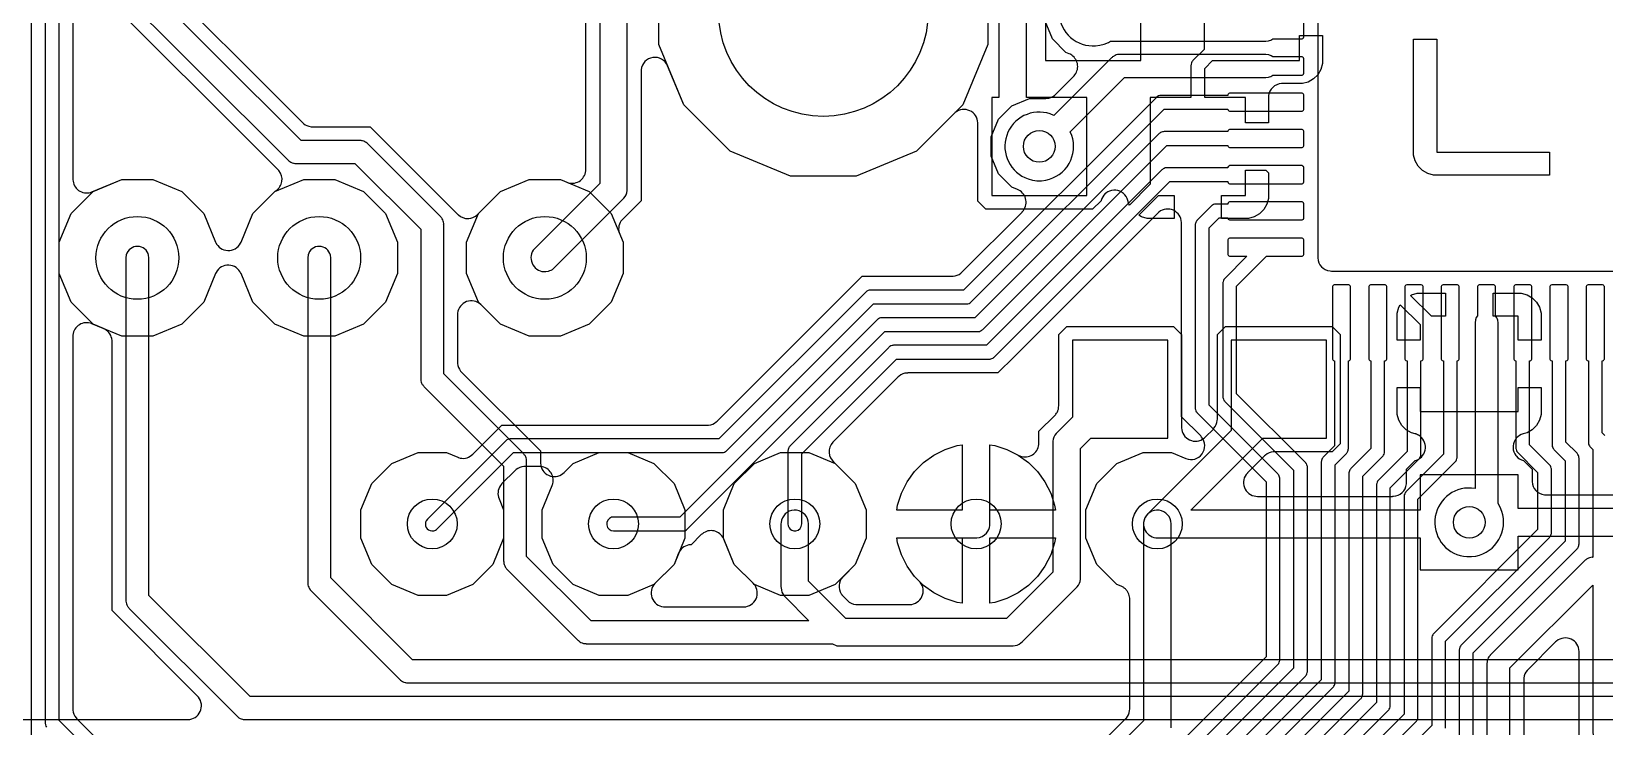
# Model space of a CAD drawing. Header units: millimetres. Extents: x 7.1 to 88.1, y 7.1 to 104.8.
# Drawn here: x 16.88 to 34.24, y 87.36 to 95.03 of the extents above; entities that cross this region are included whole.
import ezdxf

# ---------------------------------------------------------------- set-up
doc = ezdxf.new("R2010")
doc.units = ezdxf.units.MM

msp = doc.modelspace()

# ---------------------------------------------------------------- linework, layer by layer
at = {"layer": '16_copper'}
for points in [[(38.04, 100.817), (30.269, 100.817), (30.264, 100.817), (30.258, 100.817, 0.153128), (30.173, 100.783), (30.162, 100.773), (28.485, 99.096), (28.482, 99.092), (28.477, 99.088, 0.153125), (28.441, 99.004), (28.441, 98.988), (28.441, 95.79), (28.068, 95.79), (28.068, 94.71), (29.118, 94.71), (29.118, 95.79), (28.745, 95.79), (28.745, 98.925), (30.333, 100.512), (32.202, 100.512), (32.202, 99.767), (33.282, 99.767), (33.282, 100.512), (35.774, 100.512)], [(18.124, 95.771), (19.871, 94.024), (19.876, 94.02), (19.879, 94.016, 0.153125), (19.963, 93.98), (19.979, 93.979), (20.616, 93.979), (21.371, 93.224), (21.371, 93.224), (21.584, 93.011), (21.587, 93.008), (21.59, 93.006, 0.192421), (21.696, 92.966), (21.7, 92.967), (21.703, 92.967, 0.153128), (21.788, 93), (21.8, 93.011), (22.053, 93.264), (22.371, 93.396), (22.714, 93.396), (22.784, 93.367, 0.501967), (22.994, 93.492), (22.995, 93.508), (22.995, 96.626)], [(23.148, 96.5), (23.148, 93.353), (22.435, 92.64), (22.415, 92.616, 0.622974), (22.554, 92.38), (22.584, 92.386, 0.101648), (22.639, 92.414), (22.65, 92.424), (23.408, 93.182), (23.411, 93.186), (23.416, 93.19, 0.153125), (23.452, 93.274), (23.452, 93.29), (23.452, 96.437)], [(17.71, 95.61), (19.71, 93.61), (19.714, 93.607), (19.718, 93.603, 0.11143), (19.768, 93.577), (19.775, 93.576), (19.785, 93.574), (19.794, 93.574), (19.8, 93.573), (20.447, 93.573), (21.173, 92.847), (21.173, 91.2), (21.174, 91.195), (21.173, 91.189, 0.111436), (21.19, 91.136), (21.195, 91.13), (21.2, 91.122), (21.206, 91.115), (21.21, 91.11), (22.088, 90.232), (22.088, 89.185), (22.089, 89.179), (22.089, 89.174, 0.111436), (22.106, 89.121), (22.11, 89.115), (22.115, 89.106), (22.121, 89.1), (22.125, 89.095), (22.91, 88.31), (22.914, 88.307), (22.918, 88.303, 0.11143), (22.968, 88.277), (22.975, 88.276), (22.985, 88.274), (22.994, 88.274), (23, 88.273), (25.716, 88.273), (25.716, 88.273, 0.120617), (25.784, 88.248), (25.8, 88.248), (27.7, 88.248), (27.706, 88.248), (27.711, 88.248, 0.153128), (27.796, 88.282), (27.808, 88.292), (28.408, 88.892), (28.411, 88.897), (28.416, 88.901, 0.153125), (28.452, 88.984), (28.452, 89), (28.452, 90.429), (28.566, 90.543), (29.416, 90.543), (29.416, 91.623), (28.366, 91.623), (28.366, 90.773), (28.192, 90.6), (28.189, 90.596), (28.184, 90.592, 0.153125), (28.148, 90.508), (28.148, 90.492), (28.148, 89.063), (27.637, 88.552), (25.863, 88.552), (25.453, 88.962), (25.453, 89.595), (25.45, 89.625, 0.857942), (25.149, 89.61), (25.148, 89.595), (25.148, 88.899), (25.149, 88.894), (25.149, 88.888, 0.153128), (25.183, 88.803), (25.193, 88.791), (25.457, 88.527), (23.053, 88.527), (22.342, 89.237), (22.342, 90.285), (22.342, 90.29), (22.342, 90.296, 0.111436), (22.325, 90.349), (22.32, 90.355), (22.315, 90.363), (22.309, 90.369), (22.305, 90.375), (21.427, 91.253), (21.427, 92.9), (21.426, 92.905), (21.427, 92.911, 0.111436), (21.41, 92.964), (21.405, 92.97), (21.4, 92.978), (21.394, 92.985), (21.39, 92.99), (20.59, 93.79), (20.586, 93.793), (20.582, 93.797, 0.11143), (20.532, 93.823), (20.525, 93.824), (20.515, 93.826), (20.506, 93.826), (20.5, 93.827), (19.853, 93.827), (17.927, 95.753)], [(29.818, 95.79), (29.818, 94.833), (29.694, 94.709), (29.689, 94.702), (29.683, 94.695, 0.087651), (29.673, 94.671), (29.673, 94.663), (29.671, 94.655), (29.671, 94.302), (29.223, 94.302), (29.223, 93.344), (28.992, 93.114), (28.986, 93.124), (28.975, 93.166, 0.13492), (28.926, 93.243), (28.917, 93.249), (28.908, 93.256, 0.313608), (28.734, 93.247), (28.731, 93.244), (28.727, 93.241, 0.135176), (28.68, 93.164), (28.68, 93.163), (28.586, 93.069), (27.41, 93.069), (27.32, 93.159), (27.32, 94.018), (27.32, 94.02), (27.32, 94.022, 0.622974), (27.072, 94.136), (27.06, 94.126), (26.645, 93.71), (25.977, 93.434), (25.255, 93.434), (24.587, 93.71), (24.076, 94.221), (23.898, 94.652), (23.898, 94.653), (23.897, 94.653, 0.773607), (23.606, 94.609), (23.605, 94.593), (23.605, 93.163), (23.402, 92.96), (23.399, 92.957), (23.395, 92.953, 0.258801), (23.363, 92.809), (23.369, 92.794), (23.406, 92.704), (23.406, 92.36), (23.275, 92.043), (23.032, 91.8), (22.714, 91.669), (22.371, 91.669), (22.053, 91.8), (21.84, 92.014), (21.838, 92.015), (21.837, 92.016, 0.622974), (21.58, 91.922), (21.579, 91.906), (21.579, 91.379), (21.58, 91.373), (21.58, 91.367, 0.153128), (21.614, 91.283), (21.624, 91.271), (22.495, 90.401), (22.495, 90.27), (22.495, 90.268), (22.495, 90.266, 0.622978), (22.743, 90.152), (22.755, 90.162), (22.855, 90.262), (23.144, 90.382), (23.457, 90.382), (23.747, 90.262), (23.968, 90.041), (24.088, 89.751), (24.088, 89.438), (23.968, 89.148), (23.759, 88.94), (23.758, 88.938), (23.757, 88.937, 0.622974), (23.852, 88.68), (23.867, 88.679), (24.734, 88.679), (24.736, 88.68), (24.738, 88.679, 0.622974), (24.853, 88.928), (24.842, 88.94), (24.633, 89.148), (24.513, 89.438), (24.513, 89.751), (24.633, 90.041), (24.855, 90.262), (25.144, 90.382), (25.457, 90.382), (25.747, 90.262), (25.968, 90.041), (26.088, 89.751), (26.088, 89.438), (25.968, 89.148), (25.833, 89.013), (25.831, 89.01), (25.828, 89.008, 0.33472), (25.812, 88.825), (25.818, 88.815), (25.821, 88.813), (25.823, 88.809), (25.833, 88.798), (25.882, 88.749, 0.172358), (25.974, 88.706), (25.989, 88.705), (26.565, 88.705), (26.567, 88.705), (26.569, 88.705, 0.622977), (26.684, 88.953), (26.673, 88.965), (26.623, 89.015), (26.54, 89.129), (26.477, 89.253), (26.434, 89.386), (26.425, 89.442), (27.301, 89.442), (27.305, 89.443), (27.308, 89.442, 0.205386), (27.416, 89.495), (27.416, 89.495), (27.416, 89.495, 0.153125), (27.452, 89.579), (27.453, 89.595), (27.453, 90.47), (27.509, 90.462), (27.642, 90.418), (27.774, 90.351), (27.782, 90.348), (27.79, 90.344, 0.490278), (27.994, 90.472), (27.995, 90.483), (27.995, 90.485), (27.995, 90.485), (27.995, 90.487), (27.995, 90.618), (28.169, 90.792), (28.172, 90.796), (28.176, 90.8, 0.031918), (28.188, 90.816), (28.19, 90.819), (28.19, 90.82), (28.191, 90.821), (28.194, 90.825, 0.031917), (28.202, 90.843), (28.203, 90.846), (28.204, 90.847), (28.204, 90.849), (28.206, 90.854, 0.03192), (28.211, 90.873), (28.211, 90.876), (28.211, 90.877), (28.212, 90.88), (28.212, 90.884), (28.213, 90.9), (28.213, 91.686), (28.302, 91.775), (29.479, 91.775), (29.568, 91.686), (29.568, 90.661), (29.568, 90.659), (29.568, 90.657, 0.622978), (29.817, 90.543), (29.828, 90.553), (29.919, 90.643), (29.922, 90.648), (29.926, 90.652, 0.153125), (29.962, 90.736), (29.963, 90.751), (29.963, 91.686), (30.052, 91.775), (31.229, 91.775), (31.318, 91.686), (31.318, 90.48), (31.229, 90.39), (30.591, 90.39), (30.585, 90.39), (30.579, 90.39, 0.153129), (30.495, 90.356), (30.483, 90.346), (30.297, 90.159), (30.296, 90.158), (30.294, 90.157, 0.622974), (30.389, 89.9), (30.405, 89.899), (31.897, 89.899), (31.901, 89.9), (31.905, 89.9, 0.370187), (32.049, 90.036), (32.05, 90.052), (32.05, 90.201), (32.144, 90.295), (32.148, 90.296), (32.159, 90.299, 0.643696), (32.181, 90.575), (32.171, 90.58), (32.161, 90.585), (32.155, 90.587), (32.153, 90.588), (32.151, 90.588, 0.001557), (32.15, 90.588), (32.149, 90.588), (32.146, 90.59), (32.104, 90.601), (32.046, 90.634), (31.999, 90.682), (31.965, 90.739), (31.948, 90.804), (31.948, 91.1), (32.202, 91.1), (32.202, 90.838), (33.282, 90.838), (33.282, 91.1), (33.536, 91.1), (33.536, 90.804), (33.519, 90.739), (33.485, 90.682), (33.438, 90.634), (33.38, 90.601), (33.338, 90.59, 0.13492), (33.261, 90.541), (33.255, 90.532), (33.248, 90.523, 0.313608), (33.257, 90.349), (33.26, 90.346), (33.263, 90.342, 0.135174), (33.34, 90.294), (33.341, 90.294), (33.435, 90.201), (33.435, 90.07), (33.435, 90.066), (33.435, 90.062, 0.370187), (33.571, 89.918), (33.587, 89.917), (35.469, 89.917)], [(10.265, 87.435), (18.602, 87.435), (18.604, 87.435), (18.606, 87.435, 0.622974), (18.72, 87.683), (18.71, 87.695), (17.767, 88.638), (17.767, 91.611), (17.767, 91.616), (17.767, 91.621, 0.258807), (17.687, 91.745), (17.673, 91.752), (17.558, 91.8), (17.315, 92.043), (17.183, 92.36), (17.183, 92.704), (17.315, 93.021), (17.558, 93.264), (17.875, 93.396), (18.218, 93.396), (18.536, 93.264), (18.779, 93.021), (18.909, 92.707), (18.91, 92.705), (18.911, 92.703, 0.622979), (19.184, 92.693), (19.191, 92.707), (19.321, 93.021), (19.568, 93.268), (19.576, 93.273, 0.440123), (19.609, 93.495), (19.598, 93.507), (17.521, 95.584)], [(49.963, 87.689), (19.291, 87.689), (18.174, 88.806), (18.174, 92.532), (18.171, 92.56, 0.785533), (17.924, 92.564), (17.92, 92.532), (17.92, 88.753), (17.92, 88.748), (17.92, 88.742, 0.111436), (17.937, 88.689), (17.941, 88.683), (17.947, 88.675), (17.953, 88.669), (17.957, 88.663), (19.148, 87.472), (19.153, 87.469), (19.156, 87.465, 0.11143), (19.206, 87.439), (19.213, 87.438), (19.223, 87.436), (19.232, 87.436), (19.238, 87.435), (49.911, 87.435)], [(50.132, 88.095), (21.084, 88.095), (20.18, 88.999), (20.18, 92.532), (20.177, 92.56, 0.785533), (19.93, 92.564), (19.926, 92.532), (19.926, 88.947), (19.927, 88.941), (19.927, 88.936, 0.111436), (19.944, 88.883), (19.948, 88.877), (19.953, 88.868), (19.96, 88.862), (19.963, 88.857), (20.942, 87.878), (20.946, 87.875), (20.95, 87.871, 0.11143), (21, 87.845), (21.007, 87.844), (21.017, 87.842), (21.025, 87.842), (21.032, 87.841), (50.079, 87.841)], [(35.774, 89.765), (33.282, 89.765), (33.282, 90.138), (32.202, 90.138), (32.202, 89.747), (29.669, 89.747), (30.465, 90.543), (31.166, 90.543), (31.166, 91.623), (30.116, 91.623), (30.116, 90.625), (29.193, 89.702), (29.192, 89.701), (29.19, 89.7, 0.622974), (29.285, 89.443), (29.301, 89.442), (32.202, 89.442), (32.202, 89.088), (33.282, 89.088), (33.282, 89.46), (35.774, 89.46)]]:
    msp.add_lwpolyline(points, format="xyb", dxfattribs=at)
msp.add_lwpolyline([(27.552, 95.858), (27.552, 94.302), (27.473, 94.302), (27.473, 93.222), (28.523, 93.222), (28.523, 94.302), (27.857, 94.302), (27.857, 95.795)], dxfattribs=at)
msp.add_lwpolyline([(29.824, 94.302), (29.824, 94.623), (29.911, 94.71), (30.868, 94.71), (30.868, 94.987), (31.122, 94.987), (31.122, 94.677), (31.105, 94.612), (31.071, 94.554), (31.024, 94.507), (30.966, 94.473), (30.901, 94.456), (30.679, 94.456), (30.675, 94.456), (30.671, 94.456, 0.370187), (30.527, 94.319), (30.527, 94.304), (30.527, 94.024), (30.273, 94.024), (30.273, 94.302)], format="xyb", close=True, dxfattribs=at)
for points in [[(30.01, 92.968), (30.01, 93.222), (30.273, 93.222), (30.273, 93.499), (30.498, 93.499), (30.527, 93.47), (30.527, 93.188), (30.509, 93.124), (30.476, 93.066), (30.429, 93.018), (30.371, 92.985), (30.306, 92.968)], [(29.189, 92.968), (29.125, 92.985), (29.096, 93.002), (29.315, 93.222), (29.485, 93.222), (29.485, 92.968)], [(31.948, 91.625), (31.948, 91.921), (31.965, 91.986), (31.982, 92.015), (32.202, 91.795), (32.202, 91.625)], [(32.325, 91.888), (32.094, 92.118), (32.104, 92.124), (32.169, 92.141), (32.48, 92.141), (32.48, 91.888)], [(33.282, 91.625), (33.282, 91.888), (33.005, 91.888), (33.005, 92.141), (33.316, 92.141), (33.38, 92.124), (33.438, 92.091), (33.485, 92.043), (33.519, 91.986), (33.536, 91.921), (33.536, 91.625)], [(26.425, 89.747), (26.434, 89.803), (26.477, 89.936), (26.54, 90.06), (26.623, 90.174), (26.722, 90.273), (26.835, 90.355), (26.96, 90.418), (27.093, 90.462), (27.148, 90.47), (27.148, 89.747)]]:
    msp.add_lwpolyline(points, close=True, dxfattribs=at)
at = {"layer": '1_copper'}
for points in [[(16.878, 86.406), (16.878, 96.602)], [(20.454, 84.154), (17.183, 87.425), (17.183, 96.475)], [(27.432, 95.611), (27.432, 94.889), (27.156, 94.221), (26.645, 93.71), (25.977, 93.434), (25.255, 93.434), (24.587, 93.71), (24.076, 94.221), (23.8, 94.889), (23.8, 95.611)]]:
    msp.add_lwpolyline(points, dxfattribs=at)
for points in [[(17.031, 96.507), (17.031, 87.393), (17.032, 87.385), (17.033, 87.376, 0.087654), (17.043, 87.352)], [(17.335, 96.349), (17.335, 93.4), (17.336, 93.398), (17.336, 93.395, 0.490278), (17.531, 93.254), (17.546, 93.26), (17.875, 93.396), (18.218, 93.396), (18.536, 93.264), (18.779, 93.021), (18.909, 92.707), (18.91, 92.705), (18.911, 92.703, 0.622979), (19.184, 92.693), (19.191, 92.707), (19.321, 93.021), (19.564, 93.264), (19.882, 93.396), (20.225, 93.396), (20.542, 93.264), (20.785, 93.021), (20.917, 92.704), (20.917, 92.36), (20.785, 92.043), (20.542, 91.8), (20.225, 91.669), (19.882, 91.669), (19.564, 91.8), (19.321, 92.043), (19.191, 92.358), (19.19, 92.359), (19.189, 92.361, 0.622972), (18.916, 92.372), (18.909, 92.358), (18.779, 92.043), (18.536, 91.8), (18.218, 91.669), (17.875, 91.669), (17.546, 91.805), (17.543, 91.806), (17.541, 91.807, 0.490278), (17.336, 91.68), (17.335, 91.664), (17.335, 87.551), (17.336, 87.545), (17.336, 87.54, 0.153128), (17.37, 87.455), (17.38, 87.443), (20.629, 84.195)], [(31.07, 95.895), (31.07, 92.54), (31.071, 92.536), (31.07, 92.532, 0.370187), (31.207, 92.388), (31.223, 92.387), (36.643, 92.387)], [(27.305, 85.795), (28.951, 87.442), (28.952, 87.442), (28.952, 87.442), (28.954, 87.445), (28.955, 87.446), (28.959, 87.45, 0.153125), (28.995, 87.534), (28.996, 87.549), (28.996, 88.767), (28.996, 88.77), (28.996, 88.774, 0.101651), (28.98, 88.834), (28.98, 88.834), (28.98, 88.835, 0.047517), (28.964, 88.86), (28.964, 88.86), (28.963, 88.861, 0.047518), (28.943, 88.882), (28.942, 88.883), (28.942, 88.883, 0.047529), (28.918, 88.9), (28.917, 88.9), (28.916, 88.901), (28.902, 88.907), (28.855, 88.927), (28.633, 89.148), (28.513, 89.438), (28.513, 89.751), (28.633, 90.041), (28.855, 90.262), (29.144, 90.382), (29.457, 90.382), (29.614, 90.317), (29.615, 90.317), (29.616, 90.316, 0.773607), (29.79, 90.554), (29.78, 90.566), (29.567, 90.779), (29.567, 92.919), (29.566, 92.921), (29.567, 92.923, 0.622974), (29.318, 93.037), (29.306, 93.027), (27.72, 91.44), (27.541, 91.262), (26.548, 91.262), (26.543, 91.261), (26.537, 91.261, 0.153128), (26.452, 91.228), (26.44, 91.217), (25.723, 90.5), (25.721, 90.498), (25.719, 90.496, 0.423052), (25.733, 90.275), (25.734, 90.274), (25.968, 90.041), (26.088, 89.751), (26.088, 89.438), (25.968, 89.148), (25.747, 88.927), (25.457, 88.807), (25.144, 88.807), (24.855, 88.927), (24.633, 89.148), (24.518, 89.427), (24.516, 89.43), (24.515, 89.433, 0.490285), (24.281, 89.487), (24.269, 89.477), (24.158, 89.366), (24.155, 89.365), (24.151, 89.366, 0.258802), (24.026, 89.286), (24.019, 89.272), (23.968, 89.148), (23.747, 88.927), (23.457, 88.807), (23.144, 88.807), (22.855, 88.927), (22.633, 89.148), (22.513, 89.438), (22.513, 89.751), (22.624, 90.019), (22.625, 90.022), (22.626, 90.024, 0.490278), (22.499, 90.229), (22.483, 90.23), (22.322, 90.23), (22.317, 90.229), (22.311, 90.229, 0.153129), (22.226, 90.195), (22.214, 90.185), (22.07, 90.041), (22.067, 90.037), (22.064, 90.034, 0.258807), (22.032, 89.889), (22.037, 89.874), (22.088, 89.751), (22.088, 89.438), (21.968, 89.148), (21.747, 88.927), (21.457, 88.807), (21.144, 88.807), (20.855, 88.927), (20.633, 89.148), (20.513, 89.438), (20.513, 89.751), (20.633, 90.041), (20.855, 90.262), (21.144, 90.382), (21.457, 90.382), (21.581, 90.331), (21.585, 90.329), (21.59, 90.327, 0.258806), (21.735, 90.353), (21.747, 90.364), (21.891, 90.508), (21.891, 90.508), (22.07, 90.687), (24.338, 90.687), (24.344, 90.687), (24.35, 90.687, 0.153128), (24.434, 90.721), (24.446, 90.731), (26.043, 92.329), (27.036, 92.329), (27.042, 92.329), (27.048, 92.329, 0.153128), (27.132, 92.363), (27.144, 92.373), (27.808, 93.038), (27.81, 93.04), (27.812, 93.042, 0.490282), (27.773, 93.28), (27.759, 93.286), (27.697, 93.312), (27.548, 93.461), (27.467, 93.656), (27.467, 93.867), (27.548, 94.062), (27.697, 94.212), (27.892, 94.292), (28.07, 94.292), (28.076, 94.293), (28.081, 94.293, 0.153128), (28.166, 94.326), (28.178, 94.337), (28.378, 94.537), (28.379, 94.539), (28.382, 94.541, 0.453591), (28.357, 94.768), (28.347, 94.776), (28.345, 94.777), (28.342, 94.779), (28.328, 94.785), (28.292, 94.8), (28.143, 94.949), (28.062, 95.144)], [(28.215, 95.225, 0.414214), (28.618, 94.872), (28.667, 94.878), (28.715, 94.891), (28.761, 94.91), (28.784, 94.924), (28.787, 94.924), (28.793, 94.923), (30.498, 94.923), (30.526, 94.926, 0.110955), (30.576, 94.95), (30.898, 94.95), (30.907, 94.954), (30.914, 94.961), (30.918, 94.97), (30.918, 95.13)], [(28.067, 85.48), (30.63, 88.042), (30.635, 88.049), (30.64, 88.056, 0.087651), (30.65, 88.08), (30.651, 88.088), (30.652, 88.096), (30.652, 90.093), (30.651, 90.101), (30.65, 90.11, 0.087654), (30.64, 90.134), (30.635, 90.14), (30.63, 90.147), (29.871, 90.905), (29.871, 92.864), (29.982, 92.974), (30.078, 92.974), (30.078, 92.97), (30.082, 92.961), (30.089, 92.954), (30.098, 92.95), (30.898, 92.95), (30.907, 92.954), (30.914, 92.961), (30.918, 92.97), (30.918, 93.13), (30.914, 93.139), (30.907, 93.146), (30.898, 93.15), (30.098, 93.15), (30.089, 93.146), (30.082, 93.139), (30.078, 93.13), (30.078, 93.126), (29.95, 93.126), (29.942, 93.125), (29.933, 93.124, 0.087654), (29.909, 93.114), (29.903, 93.109), (29.896, 93.104), (29.741, 92.949), (29.736, 92.942), (29.731, 92.936, 0.087651), (29.721, 92.911), (29.72, 92.904), (29.719, 92.895), (29.719, 90.874), (29.72, 90.865), (29.721, 90.857, 0.087654), (29.731, 90.832), (29.736, 90.827), (29.741, 90.82), (30.5, 90.061), (30.5, 88.128), (27.937, 85.565)], [(28.372, 85.353), (30.935, 87.916), (30.94, 87.923), (30.945, 87.929, 0.087651), (30.955, 87.954), (30.956, 87.961), (30.957, 87.97), (30.957, 90.219), (30.956, 90.228), (30.955, 90.236, 0.087654), (30.945, 90.261), (30.94, 90.266), (30.935, 90.273), (30.176, 91.032), (30.176, 92.221), (30.506, 92.55), (30.898, 92.55), (30.907, 92.554), (30.914, 92.561), (30.918, 92.57), (30.918, 92.73), (30.914, 92.739), (30.907, 92.746), (30.898, 92.75), (30.098, 92.75), (30.089, 92.746), (30.082, 92.739), (30.078, 92.73), (30.078, 92.57), (30.082, 92.561), (30.089, 92.554), (30.098, 92.55), (30.29, 92.55), (30.046, 92.306), (30.041, 92.299), (30.036, 92.293, 0.087651), (30.026, 92.268), (30.025, 92.261), (30.024, 92.252), (30.024, 91), (30.025, 90.992), (30.026, 90.983, 0.087654), (30.036, 90.959), (30.041, 90.953), (30.046, 90.946), (30.805, 90.188), (30.805, 88.002), (28.242, 85.439)], [(28.677, 85.227), (31.239, 87.79), (31.245, 87.797), (31.25, 87.803, 0.087651), (31.26, 87.828), (31.261, 87.835), (31.262, 87.844), (31.262, 90.247), (31.387, 90.372), (31.392, 90.379), (31.397, 90.385, 0.087651), (31.407, 90.41), (31.408, 90.417), (31.409, 90.426), (31.409, 91.395), (31.413, 91.395), (31.422, 91.399), (31.429, 91.406), (31.433, 91.415), (31.433, 92.215), (31.429, 92.224), (31.422, 92.231), (31.413, 92.235), (31.253, 92.235), (31.244, 92.231), (31.237, 92.224), (31.233, 92.215), (31.233, 91.415), (31.237, 91.406), (31.244, 91.399), (31.253, 91.395), (31.257, 91.395), (31.257, 90.458), (31.132, 90.333), (31.127, 90.326), (31.121, 90.319, 0.087651), (31.111, 90.295), (31.111, 90.287), (31.109, 90.279), (31.109, 87.875), (28.547, 85.312)], [(28.981, 85.101), (31.544, 87.664), (31.549, 87.67), (31.555, 87.677, 0.087651), (31.565, 87.701), (31.565, 87.709), (31.567, 87.718), (31.567, 90.121), (31.787, 90.341), (31.792, 90.348), (31.797, 90.354, 0.087651), (31.807, 90.379), (31.808, 90.386), (31.809, 90.395), (31.809, 91.395), (31.813, 91.395), (31.822, 91.399), (31.829, 91.406), (31.833, 91.415), (31.833, 92.215), (31.829, 92.224), (31.822, 92.231), (31.813, 92.235), (31.653, 92.235), (31.644, 92.231), (31.637, 92.224), (31.633, 92.215), (31.633, 91.415), (31.637, 91.406), (31.644, 91.399), (31.653, 91.395), (31.657, 91.395), (31.657, 90.426), (31.437, 90.206), (31.431, 90.2), (31.426, 90.193, 0.087651), (31.416, 90.169), (31.415, 90.161), (31.414, 90.153), (31.414, 87.749), (28.851, 85.186)], [(29.286, 84.975), (31.849, 87.537), (31.854, 87.544), (31.86, 87.551, 0.087651), (31.87, 87.575), (31.87, 87.583), (31.871, 87.591), (31.871, 89.995), (32.187, 90.31), (32.192, 90.317), (32.197, 90.323, 0.087651), (32.207, 90.348), (32.208, 90.355), (32.209, 90.364), (32.209, 91.395), (32.213, 91.395), (32.222, 91.399), (32.229, 91.406), (32.233, 91.415), (32.233, 92.215), (32.229, 92.224), (32.222, 92.231), (32.213, 92.235), (32.053, 92.235), (32.044, 92.231), (32.037, 92.224), (32.033, 92.215), (32.033, 91.415), (32.037, 91.406), (32.044, 91.399), (32.053, 91.395), (32.057, 91.395), (32.057, 90.395), (31.741, 90.08), (31.736, 90.073), (31.731, 90.067, 0.087651), (31.721, 90.042), (31.72, 90.035), (31.719, 90.026), (31.719, 87.623), (29.156, 85.06)], [(29.591, 84.848), (32.154, 87.411), (32.159, 87.418), (32.164, 87.424, 0.087651), (32.174, 87.449), (32.175, 87.456), (32.176, 87.465), (32.176, 89.868), (32.587, 90.279), (32.592, 90.286), (32.597, 90.292, 0.087651), (32.607, 90.317), (32.608, 90.324), (32.609, 90.333), (32.609, 91.395), (32.613, 91.395), (32.622, 91.399), (32.629, 91.406), (32.633, 91.415), (32.633, 92.215), (32.629, 92.224), (32.622, 92.231), (32.613, 92.235), (32.453, 92.235), (32.444, 92.231), (32.437, 92.224), (32.433, 92.215), (32.433, 91.415), (32.437, 91.406), (32.444, 91.399), (32.453, 91.395), (32.457, 91.395), (32.457, 90.364), (32.046, 89.954), (32.041, 89.947), (32.036, 89.941, 0.087651), (32.026, 89.916), (32.025, 89.909), (32.024, 89.9), (32.024, 87.497), (29.461, 84.934)], [(32.481, 87.339), (32.481, 88.3), (33.628, 89.446), (33.633, 89.453), (33.638, 89.459, 0.087651), (33.648, 89.484), (33.649, 89.491), (33.65, 89.5), (33.65, 90.195), (33.649, 90.204), (33.648, 90.212, 0.087654), (33.638, 90.237), (33.633, 90.242), (33.628, 90.249), (33.409, 90.468), (33.409, 91.395), (33.413, 91.395), (33.422, 91.399), (33.429, 91.406), (33.433, 91.415), (33.433, 92.215), (33.429, 92.224), (33.422, 92.231), (33.413, 92.235), (33.253, 92.235), (33.244, 92.231), (33.237, 92.224), (33.233, 92.215), (33.233, 91.415), (33.237, 91.406), (33.244, 91.399), (33.253, 91.395), (33.257, 91.395), (33.257, 90.436), (33.258, 90.428), (33.259, 90.419, 0.087654), (33.269, 90.395), (33.274, 90.389), (33.279, 90.382), (33.497, 90.164), (33.497, 89.532), (32.351, 88.385), (32.346, 88.378), (32.34, 88.372, 0.087651), (32.33, 88.347), (32.33, 88.34), (32.329, 88.331), (32.329, 87.37), (29.766, 84.807)], [(32.786, 87.213), (32.786, 88.173), (33.932, 89.32), (33.937, 89.327), (33.943, 89.333, 0.087651), (33.953, 89.358), (33.953, 89.365), (33.955, 89.374), (33.955, 90.322), (33.953, 90.33), (33.953, 90.338, 0.087654), (33.942, 90.363), (33.938, 90.368), (33.932, 90.375), (33.809, 90.499), (33.809, 91.395), (33.813, 91.395), (33.822, 91.399), (33.829, 91.406), (33.833, 91.415), (33.833, 92.215), (33.829, 92.224), (33.822, 92.231), (33.813, 92.235), (33.653, 92.235), (33.644, 92.231), (33.637, 92.224), (33.633, 92.215), (33.633, 91.415), (33.637, 91.406), (33.644, 91.399), (33.653, 91.395), (33.657, 91.395), (33.657, 90.467), (33.658, 90.459), (33.659, 90.45, 0.087654), (33.669, 90.426), (33.674, 90.42), (33.679, 90.413), (33.802, 90.29), (33.802, 89.405), (32.656, 88.259), (32.651, 88.252), (32.645, 88.245, 0.087651), (32.635, 88.221), (32.635, 88.214), (32.633, 88.205), (32.633, 87.244)], [(34.237, 90.571), (34.209, 90.599), (34.209, 91.395), (34.213, 91.395), (34.222, 91.399), (34.229, 91.406), (34.233, 91.415), (34.233, 92.215), (34.229, 92.224), (34.222, 92.231), (34.213, 92.235), (34.053, 92.235), (34.044, 92.231), (34.037, 92.224), (34.033, 92.215), (34.033, 91.415), (34.037, 91.406), (34.044, 91.399), (34.053, 91.395), (34.057, 91.395), (34.057, 90.498), (34.058, 90.49), (34.059, 90.481, 0.087654), (34.069, 90.457), (34.074, 90.451), (34.079, 90.444), (34.107, 90.416), (34.107, 89.227), (34.102, 89.226), (34.097, 89.227, 0.111436), (34.044, 89.21), (34.038, 89.205), (34.029, 89.2), (34.023, 89.194), (34.018, 89.19), (32.975, 88.147), (32.972, 88.143), (32.968, 88.139, 0.11143), (32.942, 88.09), (32.941, 88.083), (32.939, 88.073), (32.939, 88.064), (32.938, 88.058), (32.938, 87.118)], [(29.452, 87.344), (29.453, 87.36), (29.453, 89.595), (29.45, 89.625, 0.857942), (29.149, 89.61), (29.148, 89.595), (29.148, 87.423), (27.502, 85.777)], [(30.607, 20.955), (30.607, 84.427), (33.155, 86.975, 0.133073), (33.188, 87.033), (33.189, 87.04), (33.191, 87.05), (33.191, 87.059), (33.192, 87.065), (33.192, 88.005), (34.107, 88.92), (34.107, 87.286), (34.108, 87.277), (34.109, 87.269, 0.087654), (34.119, 87.244), (34.124, 87.239), (34.129, 87.232), (34.955, 86.406)], [(33.955, 87.191), (33.955, 88.184), (33.954, 88.186), (33.955, 88.188, 0.622974), (33.706, 88.302), (33.695, 88.292), (33.389, 87.986), (33.386, 87.982), (33.381, 87.978, 0.153125), (33.345, 87.894), (33.345, 87.879), (33.345, 86.949)]]:
    msp.add_lwpolyline(points, format="xyb", dxfattribs=at)
for points in [[(32.349, 93.446), (32.285, 93.463), (32.227, 93.497), (32.18, 93.544), (32.146, 93.602), (32.129, 93.667), (32.129, 94.945), (32.383, 94.945), (32.383, 93.7), (33.628, 93.7), (33.628, 93.446)], [(22.371, 91.669), (22.053, 91.8), (21.81, 92.043), (21.679, 92.36), (21.679, 92.704), (21.81, 93.021), (22.053, 93.264), (22.371, 93.396), (22.714, 93.396), (23.032, 93.264), (23.275, 93.021), (23.406, 92.704), (23.406, 92.36), (23.275, 92.043), (23.032, 91.8), (22.714, 91.669)], [(26.425, 89.747), (26.434, 89.803), (26.477, 89.936), (26.54, 90.06), (26.623, 90.174), (26.722, 90.273), (26.835, 90.355), (26.96, 90.418), (27.093, 90.462), (27.148, 90.47), (27.148, 89.747)], [(27.453, 89.747), (27.453, 90.47), (27.509, 90.462), (27.642, 90.418), (27.767, 90.355), (27.88, 90.273), (27.979, 90.174), (28.061, 90.06), (28.125, 89.936), (28.168, 89.803), (28.177, 89.747)], [(27.093, 88.727), (26.96, 88.771), (26.835, 88.834), (26.722, 88.916), (26.623, 89.015), (26.54, 89.129), (26.477, 89.253), (26.434, 89.386), (26.425, 89.442), (27.148, 89.442), (27.148, 88.719)], [(27.453, 89.442), (28.177, 89.442), (28.168, 89.386), (28.125, 89.253), (28.061, 89.129), (27.979, 89.015), (27.88, 88.916), (27.767, 88.834), (27.642, 88.771), (27.509, 88.727), (27.453, 88.719)]]:
    msp.add_lwpolyline(points, close=True, dxfattribs=at)
for points in [[(28.072, 93.39, 0.453094), (28.357, 93.884), (28.34, 93.924), (28.939, 94.523), (30.498, 94.523), (30.526, 94.526, 0.110955), (30.576, 94.55), (30.898, 94.55), (30.907, 94.554), (30.914, 94.561), (30.918, 94.57), (30.918, 94.73), (30.914, 94.739), (30.907, 94.746), (30.898, 94.75), (30.575, 94.75), (30.556, 94.763), (30.53, 94.773), (30.498, 94.777), (28.886, 94.777), (28.881, 94.776), (28.875, 94.777, 0.111436), (28.822, 94.76), (28.816, 94.755), (28.807, 94.75), (28.801, 94.744), (28.796, 94.74), (28.16, 94.104), (28.119, 94.121, 1), (27.876, 93.403), (27.924, 93.39, 0.065542), (28.022, 93.384)], [(21.318, 89.52, 0.14139), (21.355, 89.541), (22.196, 90.382), (24.496, 90.382), (24.504, 90.383), (24.513, 90.384, 0.087654), (24.537, 90.394), (24.543, 90.399), (24.55, 90.404), (26.169, 92.024), (27.194, 92.024), (27.203, 92.025), (27.211, 92.026, 0.087654), (27.235, 92.036), (27.241, 92.041), (27.248, 92.046), (29.376, 94.174), (30.078, 94.174), (30.078, 94.17), (30.082, 94.161), (30.089, 94.154), (30.098, 94.15), (30.898, 94.15), (30.907, 94.154), (30.914, 94.161), (30.918, 94.17), (30.918, 94.33), (30.914, 94.339), (30.907, 94.346), (30.898, 94.35), (30.098, 94.35), (30.089, 94.346), (30.082, 94.339), (30.078, 94.33), (30.078, 94.326), (29.344, 94.326), (29.336, 94.325), (29.327, 94.324, 0.087654), (29.303, 94.314), (29.297, 94.309), (29.29, 94.304), (27.163, 92.176), (26.138, 92.176), (26.129, 92.175), (26.121, 92.174, 0.087654), (26.097, 92.164), (26.091, 92.159), (26.084, 92.154), (24.464, 90.534), (22.164, 90.534), (22.156, 90.533), (22.147, 90.532, 0.087654), (22.123, 90.522), (22.117, 90.517), (22.111, 90.512), (21.247, 89.648), (21.234, 89.631, 0.548413), (21.296, 89.518)], [(24.072, 89.52), (24.08, 89.52, 0.087654), (24.105, 89.531), (24.11, 89.535), (24.117, 89.541), (26.296, 91.719), (27.32, 91.719), (27.329, 91.72), (27.337, 91.721, 0.087654), (27.362, 91.731), (27.367, 91.736), (27.374, 91.741), (29.407, 93.774), (30.078, 93.774), (30.078, 93.77), (30.082, 93.761), (30.089, 93.754), (30.098, 93.75), (30.898, 93.75), (30.907, 93.754), (30.914, 93.761), (30.918, 93.77), (30.918, 93.93), (30.914, 93.939), (30.907, 93.946), (30.898, 93.95), (30.098, 93.95), (30.089, 93.946), (30.082, 93.939), (30.078, 93.93), (30.078, 93.926), (29.375, 93.926), (29.367, 93.925), (29.358, 93.924, 0.087654), (29.334, 93.914), (29.328, 93.909), (29.321, 93.904), (27.289, 91.871), (26.264, 91.871), (26.256, 91.87), (26.247, 91.87, 0.087654), (26.223, 91.859), (26.217, 91.854), (26.21, 91.849), (24.032, 89.671), (23.301, 89.671), (23.279, 89.668, 0.866051), (23.301, 89.518), (24.063, 89.518)], [(25.312, 89.519, 0.371202), (25.377, 89.595), (25.377, 90.369), (26.422, 91.414), (27.447, 91.414), (27.455, 91.415), (27.463, 91.416, 0.087654), (27.488, 91.426), (27.494, 91.431), (27.5, 91.437), (29.438, 93.374), (30.078, 93.374), (30.078, 93.37), (30.082, 93.361), (30.089, 93.354), (30.098, 93.35), (30.898, 93.35), (30.907, 93.354), (30.914, 93.361), (30.918, 93.37), (30.918, 93.53), (30.914, 93.539), (30.907, 93.546), (30.898, 93.55), (30.098, 93.55), (30.089, 93.546), (30.082, 93.539), (30.078, 93.53), (30.078, 93.526), (29.406, 93.526), (29.398, 93.525), (29.389, 93.524, 0.087654), (29.365, 93.514), (29.359, 93.509), (29.352, 93.504), (27.415, 91.567), (26.39, 91.567), (26.382, 91.565), (26.374, 91.565, 0.087654), (26.349, 91.554), (26.343, 91.55), (26.337, 91.544), (25.247, 90.455), (25.242, 90.448), (25.236, 90.441, 0.087651), (25.226, 90.417), (25.226, 90.409), (25.225, 90.401), (25.225, 89.595), (25.228, 89.573, 0.294754), (25.29, 89.519)], [(32.816, 89.241, 0.453094), (33.101, 89.734), (33.082, 89.78), (33.06, 89.819), (33.06, 91.815), (33.057, 91.843, 0.110955), (33.033, 91.893), (33.033, 92.215), (33.029, 92.224), (33.022, 92.231), (33.013, 92.235), (32.853, 92.235), (32.844, 92.231), (32.837, 92.224), (32.833, 92.215), (32.833, 91.893), (32.82, 91.873), (32.81, 91.847), (32.806, 91.815), (32.806, 89.986), (32.767, 89.991, 1), (32.717, 89.234), (32.767, 89.234)]]:
    msp.add_lwpolyline(points, format="xyb", close=True, dxfattribs=at)
at = {"layer": 'drills_PTH'}
for centre, radius in [((25.616, 95.25), 1.156), ((18.047, 92.532), 0.457), ((20.053, 92.532), 0.457), ((22.543, 92.532), 0.457), ((21.301, 89.595), 0.275), ((23.301, 89.595), 0.275), ((25.301, 89.595), 0.275), ((27.301, 89.595), 0.275), ((29.301, 89.595), 0.275)]:
    msp.add_circle(centre, radius, dxfattribs=at)
at = {"layer": 'drills_via_1_16'}
for centre in [(27.998, 93.762), (32.742, 89.613)]:
    msp.add_circle(centre, 0.175, dxfattribs=at)

doc.saveas('drawing.dxf')
